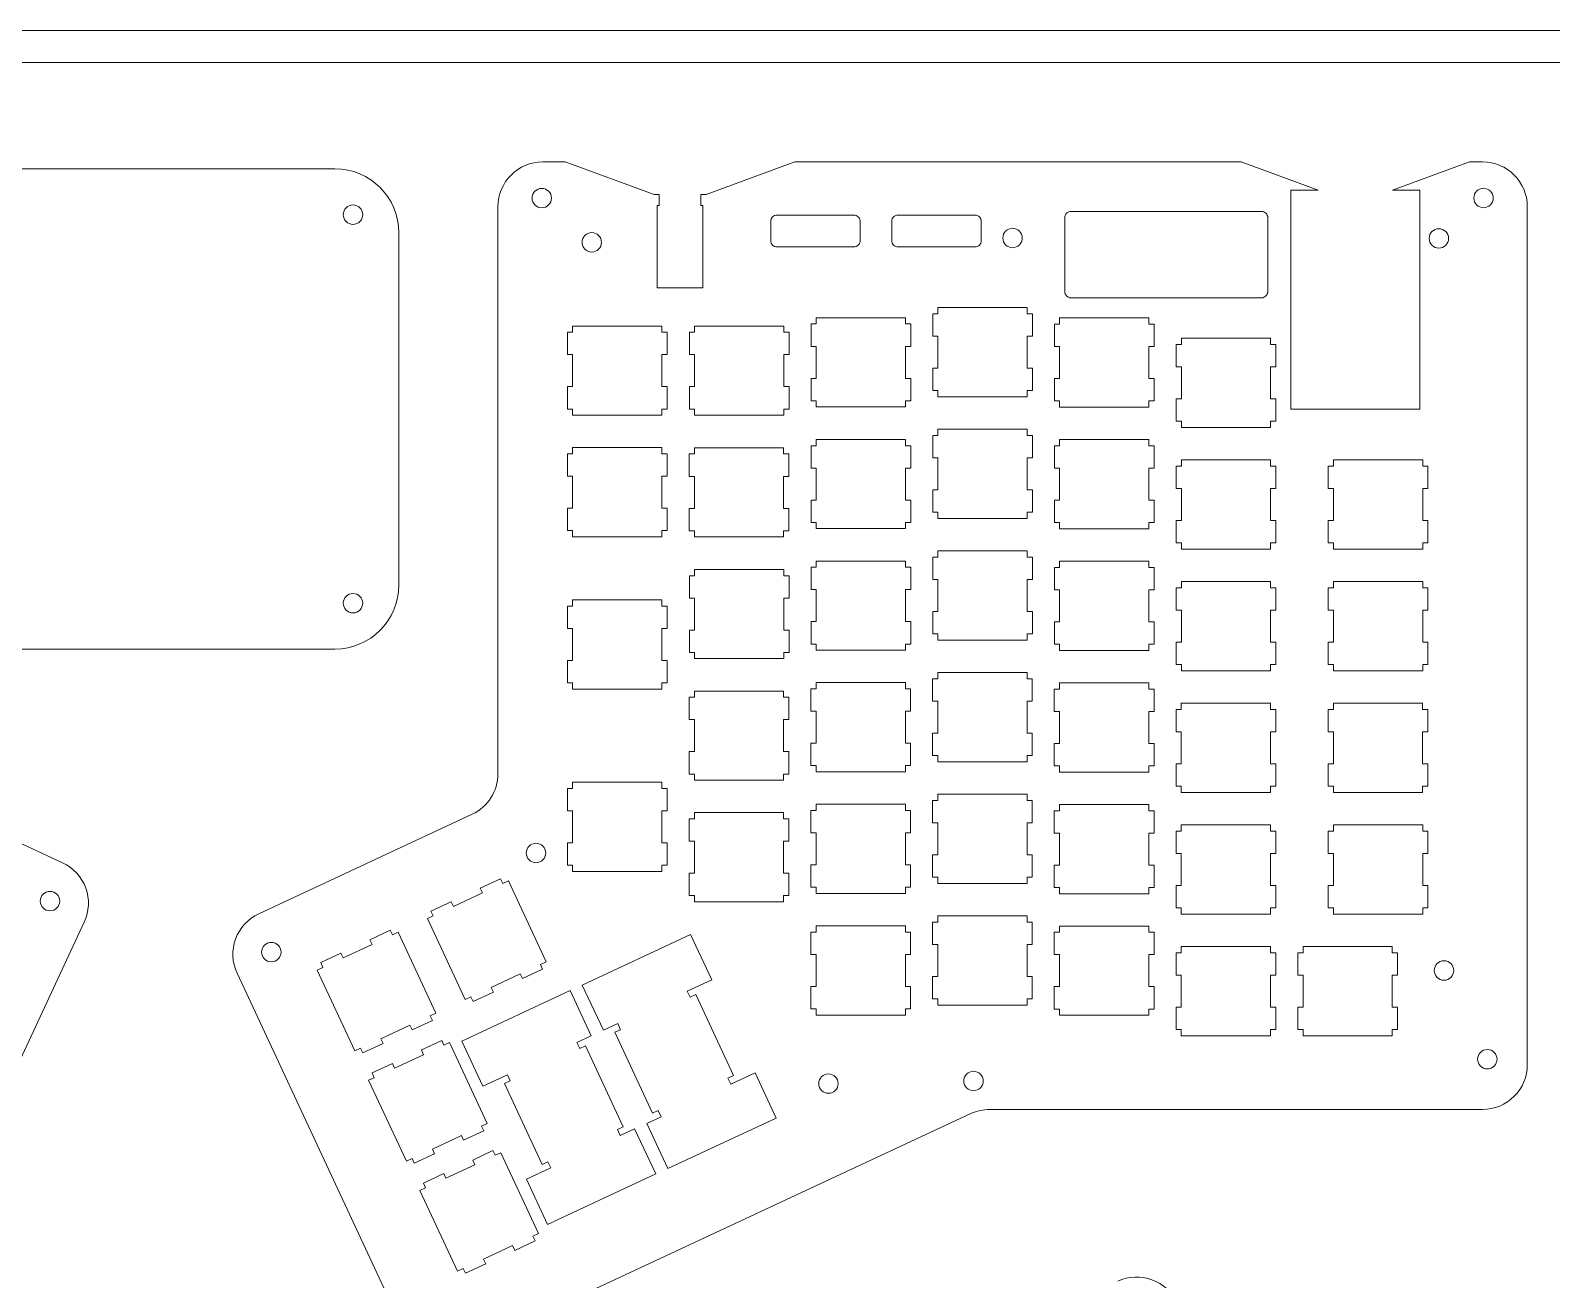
# Model space of a CAD drawing. Header units: millimetres. Extents: x -285 to 1112, y -5 to 442.
# Drawn here: x 415 to 653, y 193.4 to 389 of the extents above; entities that cross this region are included whole.
import ezdxf

# ---------------------------------------------------------------- set-up
doc = ezdxf.new("R2010")
doc.units = ezdxf.units.MM
doc.header["$MEASUREMENT"] = 0
doc.layers.get('0').update_dxf_attribs({"lineweight": 0, "true_color": 0xf6921e})
doc.layers.add('Cutting lines', color=5, linetype='Continuous', lineweight=0)

msp = doc.modelspace()

# ---------------------------------------------------------------- linework, layer by layer
at = {"lineweight": 0}
for points in [[(-5, -5), (795, -5), (795, 389), (-5, 389)], [(0, 0), (790, 0), (790, 384), (0, 384)]]:
    msp.add_lwpolyline(points, close=True, dxfattribs=at)
at = {"layer": 'Cutting lines', "lineweight": 0}
for p, q in [((407.45, 367.34), (462.63, 367.34)), ((498.68, 368.41), (495.14, 368.41)), ((512.56, 363.3), (498.68, 368.41)), ((534.59, 368.41), (520.71, 363.3)), ((604.47, 368.41), (534.59, 368.41)), ((616.51, 363.98), (604.47, 368.41)), ((640.17, 368.41), (628.13, 363.98)), ((642.23, 368.41), (640.17, 368.41)), ((513.36, 363.3), (512.56, 363.3)), ((513.36, 363.3), (513.36, 361.6)), ((519.91, 363.3), (519.91, 361.6)), ((519.91, 363.3), (520.71, 363.3)), ((612.23, 363.98), (612.23, 329.68)), ((616.51, 363.98), (612.23, 363.98)), ((632.41, 363.98), (628.13, 363.98)), ((632.41, 363.98), (632.41, 329.68)), ((488.14, 361.41), (488.14, 272.63)), ((513.36, 361.6), (513.06, 361.6)), ((513.06, 361.6), (513.06, 348.7)), ((519.91, 361.6), (520.21, 361.6)), ((520.21, 361.6), (520.21, 348.7)), ((649.23, 361.41), (649.23, 227.08)), ((472.63, 357.34), (472.63, 302.16)), ((520.21, 348.7), (513.06, 348.7)), ((632.41, 329.68), (612.23, 329.68)), ((462.63, 292.16), (407.45, 292.16)), ((386.6, 274.27), (420.01, 258.69)), ((484.1, 266.28), (450.69, 250.7)), ((423.39, 249.39), (397.43, 193.71)), ((447.31, 241.4), (473.27, 185.72)), ((562.14, 219.43), (482.57, 182.33)), ((642.23, 220.08), (565.1, 220.08))]:
    msp.add_line(p, q, dxfattribs=at)
for points in [[(543.82, 360.1), (531.82, 360.1, 0.414214), (530.82, 359.1), (530.82, 356.1, 0.414214), (531.82, 355.1), (543.82, 355.1, 0.414214), (544.82, 356.1), (544.82, 359.1, 0.414214)], [(562.77, 360.1), (550.77, 360.1, 0.414214), (549.77, 359.1), (549.77, 356.1, 0.414214), (550.77, 355.1), (562.77, 355.1, 0.414214), (563.77, 356.1), (563.77, 359.1, 0.414214)], [(607.62, 360.66), (577.84, 360.66, 0.414214), (576.84, 359.66), (576.84, 348.14, 0.414214), (577.84, 347.14), (607.62, 347.14, 0.414214), (608.62, 348.14), (608.62, 359.66, 0.414214)]]:
    msp.add_lwpolyline(points, format="xyb", close=True, dxfattribs=at)
at = {"layer": 'Cutting lines'}
for points in [[(557, 345.61), (557, 344.63), (556.18, 344.63), (556.18, 341.13), (557, 341.13), (557, 336.12), (556.18, 336.12), (556.18, 332.62), (557, 332.62), (557, 331.64), (570.97, 331.64), (570.97, 332.62), (571.78, 332.62), (571.78, 336.12), (570.97, 336.12), (570.97, 341.13), (571.78, 341.13), (571.78, 344.63), (570.97, 344.63), (570.97, 345.61)], [(537.96, 344.02), (537.96, 343.04), (537.14, 343.04), (537.14, 339.54), (537.96, 339.54), (537.96, 334.53), (537.14, 334.53), (537.14, 331.03), (537.96, 331.03), (537.96, 330.05), (551.93, 330.05), (551.93, 331.03), (552.74, 331.03), (552.74, 334.53), (551.93, 334.53), (551.93, 339.54), (552.74, 339.54), (552.74, 343.04), (551.93, 343.04), (551.93, 344.02)], [(576.04, 344.01), (576.04, 343.03), (575.22, 343.03), (575.22, 339.53), (576.04, 339.53), (576.04, 334.52), (575.22, 334.52), (575.22, 331.02), (576.04, 331.02), (576.04, 330.04), (590.01, 330.04), (590.01, 331.02), (590.82, 331.02), (590.82, 334.52), (590.01, 334.52), (590.01, 339.53), (590.82, 339.53), (590.82, 343.03), (590.01, 343.03), (590.01, 344.01)], [(499.83, 342.72), (499.83, 341.74), (499.01, 341.74), (499.01, 338.24), (499.83, 338.24), (499.83, 333.23), (499.01, 333.23), (499.01, 329.73), (499.83, 329.73), (499.83, 328.75), (513.8, 328.75), (513.8, 329.73), (514.61, 329.73), (514.61, 333.23), (513.8, 333.23), (513.8, 338.24), (514.61, 338.24), (514.61, 341.74), (513.8, 341.74), (513.8, 342.72)], [(518.92, 342.72), (518.92, 341.74), (518.1, 341.74), (518.1, 338.24), (518.92, 338.24), (518.92, 333.23), (518.1, 333.23), (518.1, 329.73), (518.92, 329.73), (518.92, 328.75), (532.89, 328.75), (532.89, 329.73), (533.7, 329.73), (533.7, 333.23), (532.89, 333.23), (532.89, 338.24), (533.7, 338.24), (533.7, 341.74), (532.89, 341.74), (532.89, 342.72)], [(595.09, 340.8), (595.09, 339.82), (594.27, 339.82), (594.27, 336.32), (595.09, 336.32), (595.09, 331.31), (594.27, 331.31), (594.27, 327.81), (595.09, 327.81), (595.09, 326.83), (609.06, 326.83), (609.06, 327.81), (609.87, 327.81), (609.87, 331.31), (609.06, 331.31), (609.06, 336.32), (609.87, 336.32), (609.87, 339.82), (609.06, 339.82), (609.06, 340.8)], [(556.99, 326.56), (556.99, 325.58), (556.18, 325.58), (556.18, 322.08), (556.99, 322.08), (556.99, 317.07), (556.18, 317.07), (556.18, 313.57), (556.99, 313.57), (556.99, 312.59), (570.96, 312.59), (570.96, 313.57), (571.78, 313.57), (571.78, 317.07), (570.96, 317.07), (570.96, 322.08), (571.78, 322.08), (571.78, 325.58), (570.96, 325.58), (570.96, 326.56)], [(537.95, 324.97), (537.95, 323.99), (537.14, 323.99), (537.14, 320.49), (537.95, 320.49), (537.95, 315.48), (537.14, 315.48), (537.14, 311.98), (537.95, 311.98), (537.95, 311), (551.92, 311), (551.92, 311.98), (552.73, 311.98), (552.73, 315.48), (551.92, 315.48), (551.92, 320.49), (552.73, 320.49), (552.73, 323.99), (551.92, 323.99), (551.92, 324.97)], [(576.04, 324.96), (576.04, 323.98), (575.23, 323.98), (575.23, 320.48), (576.04, 320.48), (576.04, 315.47), (575.23, 315.47), (575.23, 311.97), (576.04, 311.97), (576.04, 310.99), (590.01, 310.99), (590.01, 311.97), (590.82, 311.97), (590.82, 315.47), (590.01, 315.47), (590.01, 320.48), (590.82, 320.48), (590.82, 323.98), (590.01, 323.98), (590.01, 324.96)], [(499.83, 323.68), (499.83, 322.7), (499.01, 322.7), (499.01, 319.2), (499.83, 319.2), (499.83, 314.19), (499.01, 314.19), (499.01, 310.69), (499.83, 310.69), (499.83, 309.71), (513.8, 309.71), (513.8, 310.69), (514.61, 310.69), (514.61, 314.19), (513.8, 314.19), (513.8, 319.2), (514.61, 319.2), (514.61, 322.7), (513.8, 322.7), (513.8, 323.68)], [(518.88, 323.67), (518.88, 322.69), (518.06, 322.69), (518.06, 319.19), (518.88, 319.19), (518.88, 314.18), (518.06, 314.18), (518.06, 310.68), (518.88, 310.68), (518.88, 309.7), (532.85, 309.7), (532.85, 310.68), (533.66, 310.68), (533.66, 314.18), (532.85, 314.18), (532.85, 319.19), (533.66, 319.19), (533.66, 322.69), (532.85, 322.69), (532.85, 323.67)], [(595.09, 321.77), (595.09, 320.79), (594.28, 320.79), (594.28, 317.29), (595.09, 317.29), (595.09, 312.28), (594.28, 312.28), (594.28, 308.78), (595.09, 308.78), (595.09, 307.8), (609.06, 307.8), (609.06, 308.78), (609.87, 308.78), (609.87, 312.28), (609.06, 312.28), (609.06, 317.29), (609.87, 317.29), (609.87, 320.79), (609.06, 320.79), (609.06, 321.77)], [(618.89, 321.77), (618.89, 320.79), (618.08, 320.79), (618.08, 317.29), (618.89, 317.29), (618.89, 312.28), (618.08, 312.28), (618.08, 308.78), (618.89, 308.78), (618.89, 307.8), (632.86, 307.8), (632.86, 308.78), (633.68, 308.78), (633.68, 312.28), (632.86, 312.28), (632.86, 317.29), (633.68, 317.29), (633.68, 320.79), (632.86, 320.79), (632.86, 321.77)], [(557, 307.52), (557, 306.54), (556.18, 306.54), (556.18, 303.04), (557, 303.04), (557, 298.03), (556.18, 298.03), (556.18, 294.53), (557, 294.53), (557, 293.55), (570.97, 293.55), (570.97, 294.53), (571.78, 294.53), (571.78, 298.03), (570.97, 298.03), (570.97, 303.04), (571.78, 303.04), (571.78, 306.54), (570.97, 306.54), (570.97, 307.52)], [(537.95, 305.93), (537.95, 304.95), (537.14, 304.95), (537.14, 301.45), (537.95, 301.45), (537.95, 296.44), (537.14, 296.44), (537.14, 292.94), (537.95, 292.94), (537.95, 291.96), (551.92, 291.96), (551.92, 292.94), (552.73, 292.94), (552.73, 296.44), (551.92, 296.44), (551.92, 301.45), (552.73, 301.45), (552.73, 304.95), (551.92, 304.95), (551.92, 305.93)], [(576.04, 305.92), (576.04, 304.93), (575.23, 304.93), (575.23, 301.43), (576.04, 301.43), (576.04, 296.43), (575.23, 296.43), (575.23, 292.93), (576.04, 292.93), (576.04, 291.95), (590.01, 291.95), (590.01, 292.93), (590.82, 292.93), (590.82, 296.43), (590.01, 296.43), (590.01, 301.43), (590.82, 301.43), (590.82, 304.93), (590.01, 304.93), (590.01, 305.92)], [(518.92, 304.62), (518.92, 303.64), (518.1, 303.64), (518.1, 300.14), (518.92, 300.14), (518.92, 295.13), (518.1, 295.13), (518.1, 291.63), (518.92, 291.63), (518.92, 290.65), (532.89, 290.65), (532.89, 291.63), (533.7, 291.63), (533.7, 295.13), (532.89, 295.13), (532.89, 300.14), (533.7, 300.14), (533.7, 303.64), (532.89, 303.64), (532.89, 304.62)], [(595.09, 302.71), (595.09, 301.73), (594.28, 301.73), (594.28, 298.23), (595.09, 298.23), (595.09, 293.23), (594.28, 293.23), (594.28, 289.73), (595.09, 289.73), (595.09, 288.74), (609.06, 288.74), (609.06, 289.73), (609.87, 289.73), (609.87, 293.23), (609.06, 293.23), (609.06, 298.23), (609.87, 298.23), (609.87, 301.73), (609.06, 301.73), (609.06, 302.71)], [(618.89, 302.72), (618.89, 301.74), (618.08, 301.74), (618.08, 298.24), (618.89, 298.24), (618.89, 293.23), (618.08, 293.23), (618.08, 289.73), (618.89, 289.73), (618.89, 288.75), (632.86, 288.75), (632.86, 289.73), (633.67, 289.73), (633.67, 293.23), (632.86, 293.23), (632.86, 298.24), (633.67, 298.24), (633.67, 301.74), (632.86, 301.74), (632.86, 302.72)], [(499.83, 299.86), (499.83, 298.88), (499.01, 298.88), (499.01, 295.38), (499.83, 295.38), (499.83, 290.37), (499.01, 290.37), (499.01, 286.87), (499.83, 286.87), (499.83, 285.89), (513.8, 285.89), (513.8, 286.87), (514.61, 286.87), (514.61, 290.37), (513.8, 290.37), (513.8, 295.38), (514.61, 295.38), (514.61, 298.88), (513.8, 298.88), (513.8, 299.86)], [(556.98, 288.47), (556.98, 287.49), (556.16, 287.49), (556.16, 283.99), (556.98, 283.99), (556.98, 278.98), (556.16, 278.98), (556.16, 275.48), (556.98, 275.48), (556.98, 274.5), (570.95, 274.5), (570.95, 275.48), (571.76, 275.48), (571.76, 278.98), (570.95, 278.98), (570.95, 283.99), (571.76, 283.99), (571.76, 287.49), (570.95, 287.49), (570.95, 288.47)], [(537.93, 286.89), (537.93, 285.91), (537.11, 285.91), (537.11, 282.41), (537.93, 282.41), (537.93, 277.4), (537.11, 277.4), (537.11, 273.9), (537.93, 273.9), (537.93, 272.92), (551.9, 272.92), (551.9, 273.9), (552.71, 273.9), (552.71, 277.4), (551.9, 277.4), (551.9, 282.41), (552.71, 282.41), (552.71, 285.91), (551.9, 285.91), (551.9, 286.89)], [(576.03, 286.87), (576.03, 285.89), (575.21, 285.89), (575.21, 282.39), (576.03, 282.39), (576.03, 277.38), (575.21, 277.38), (575.21, 273.88), (576.03, 273.88), (576.03, 272.9), (590, 272.9), (590, 273.88), (590.81, 273.88), (590.81, 277.38), (590, 277.38), (590, 282.39), (590.81, 282.39), (590.81, 285.89), (590, 285.89), (590, 286.87)], [(518.88, 285.58), (518.88, 284.6), (518.06, 284.6), (518.06, 281.1), (518.88, 281.1), (518.88, 276.09), (518.06, 276.09), (518.06, 272.59), (518.88, 272.59), (518.88, 271.61), (532.85, 271.61), (532.85, 272.59), (533.66, 272.59), (533.66, 276.09), (532.85, 276.09), (532.85, 281.1), (533.66, 281.1), (533.66, 284.6), (532.85, 284.6), (532.85, 285.58)], [(595.08, 283.68), (595.08, 282.7), (594.27, 282.7), (594.27, 279.2), (595.08, 279.2), (595.08, 274.19), (594.27, 274.19), (594.27, 270.69), (595.08, 270.69), (595.08, 269.71), (609.05, 269.71), (609.05, 270.69), (609.87, 270.69), (609.87, 274.19), (609.05, 274.19), (609.05, 279.2), (609.87, 279.2), (609.87, 282.7), (609.05, 282.7), (609.05, 283.68)], [(618.88, 283.68), (618.88, 282.7), (618.07, 282.7), (618.07, 279.2), (618.88, 279.2), (618.88, 274.19), (618.07, 274.19), (618.07, 270.69), (618.88, 270.69), (618.88, 269.71), (632.85, 269.71), (632.85, 270.69), (633.66, 270.69), (633.66, 274.19), (632.85, 274.19), (632.85, 279.2), (633.66, 279.2), (633.66, 282.7), (632.85, 282.7), (632.85, 283.68)], [(499.83, 271.31), (499.83, 270.33), (499.01, 270.33), (499.01, 266.83), (499.83, 266.83), (499.83, 261.82), (499.01, 261.82), (499.01, 258.32), (499.83, 258.32), (499.83, 257.34), (513.8, 257.34), (513.8, 258.32), (514.61, 258.32), (514.61, 261.82), (513.8, 261.82), (513.8, 266.83), (514.61, 266.83), (514.61, 270.33), (513.8, 270.33), (513.8, 271.31)], [(556.98, 269.43), (556.98, 268.45), (556.16, 268.45), (556.16, 264.95), (556.98, 264.95), (556.98, 259.94), (556.16, 259.94), (556.16, 256.44), (556.98, 256.44), (556.98, 255.46), (570.95, 255.46), (570.95, 256.44), (571.76, 256.44), (571.76, 259.94), (570.95, 259.94), (570.95, 264.95), (571.76, 264.95), (571.76, 268.45), (570.95, 268.45), (570.95, 269.43)], [(537.93, 267.85), (537.93, 266.87), (537.11, 266.87), (537.11, 263.37), (537.93, 263.37), (537.93, 258.36), (537.11, 258.36), (537.11, 254.86), (537.93, 254.86), (537.93, 253.88), (551.9, 253.88), (551.9, 254.86), (552.71, 254.86), (552.71, 258.36), (551.9, 258.36), (551.9, 263.37), (552.71, 263.37), (552.71, 266.87), (551.9, 266.87), (551.9, 267.85)], [(576.03, 267.82), (576.03, 266.84), (575.21, 266.84), (575.21, 263.34), (576.03, 263.34), (576.03, 258.33), (575.21, 258.33), (575.21, 254.83), (576.03, 254.83), (576.03, 253.85), (590, 253.85), (590, 254.83), (590.81, 254.83), (590.81, 258.33), (590, 258.33), (590, 263.34), (590.81, 263.34), (590.81, 266.84), (590, 266.84), (590, 267.82)], [(518.88, 266.55), (518.88, 265.57), (518.06, 265.57), (518.06, 262.07), (518.88, 262.07), (518.88, 257.06), (518.06, 257.06), (518.06, 253.56), (518.88, 253.56), (518.88, 252.58), (532.85, 252.58), (532.85, 253.56), (533.66, 253.56), (533.66, 257.06), (532.85, 257.06), (532.85, 262.07), (533.66, 262.07), (533.66, 265.57), (532.85, 265.57), (532.85, 266.55)], [(595.08, 264.64), (595.08, 263.66), (594.26, 263.66), (594.26, 260.16), (595.08, 260.16), (595.08, 255.15), (594.26, 255.15), (594.26, 251.65), (595.08, 251.65), (595.08, 250.67), (609.05, 250.67), (609.05, 251.65), (609.86, 251.65), (609.86, 255.15), (609.05, 255.15), (609.05, 260.16), (609.86, 260.16), (609.86, 263.66), (609.05, 263.66), (609.05, 264.64)], [(618.89, 264.64), (618.89, 263.66), (618.07, 263.66), (618.07, 260.16), (618.89, 260.16), (618.89, 255.15), (618.07, 255.15), (618.07, 251.65), (618.89, 251.65), (618.89, 250.67), (632.86, 250.67), (632.86, 251.65), (633.67, 251.65), (633.67, 255.15), (632.86, 255.15), (632.86, 260.16), (633.67, 260.16), (633.67, 263.66), (632.86, 263.66), (632.86, 264.64)], [(489.77, 255.86), (488.88, 255.44), (488.54, 256.18), (485.37, 254.7), (485.71, 253.97), (481.17, 251.85), (480.83, 252.59), (477.66, 251.11), (478, 250.37), (477.11, 249.95), (483.02, 237.29), (483.91, 237.71), (484.25, 236.97), (487.42, 238.45), (487.08, 239.19), (491.62, 241.3), (491.96, 240.57), (495.13, 242.05), (494.79, 242.78), (495.68, 243.2)], [(556.98, 250.39), (556.98, 249.41), (556.16, 249.41), (556.16, 245.91), (556.98, 245.91), (556.98, 240.9), (556.16, 240.9), (556.16, 237.4), (556.98, 237.4), (556.98, 236.42), (570.95, 236.42), (570.95, 237.4), (571.76, 237.4), (571.76, 240.9), (570.95, 240.9), (570.95, 245.91), (571.76, 245.91), (571.76, 249.41), (570.95, 249.41), (570.95, 250.39)], [(472.51, 247.81), (471.62, 247.39), (471.28, 248.13), (468.11, 246.65), (468.45, 245.92), (463.91, 243.8), (463.57, 244.54), (460.4, 243.06), (460.74, 242.32), (459.85, 241.9), (465.76, 229.24), (466.65, 229.66), (466.99, 228.92), (470.16, 230.4), (469.82, 231.14), (474.36, 233.25), (474.7, 232.52), (477.87, 234), (477.53, 234.73), (478.42, 235.15)], [(537.93, 248.81), (537.93, 247.83), (537.11, 247.83), (537.11, 244.33), (537.93, 244.33), (537.93, 239.32), (537.11, 239.32), (537.11, 235.82), (537.93, 235.82), (537.93, 234.84), (551.9, 234.84), (551.9, 235.82), (552.71, 235.82), (552.71, 239.32), (551.9, 239.32), (551.9, 244.33), (552.71, 244.33), (552.71, 247.83), (551.9, 247.83), (551.9, 248.81)], [(576.03, 248.79), (576.03, 247.81), (575.21, 247.81), (575.21, 244.31), (576.03, 244.31), (576.03, 239.3), (575.21, 239.3), (575.21, 235.8), (576.03, 235.8), (576.03, 234.82), (590, 234.82), (590, 235.8), (590.81, 235.8), (590.81, 239.3), (590, 239.3), (590, 244.31), (590.81, 244.31), (590.81, 247.81), (590, 247.81), (590, 248.79)], [(595.08, 245.59), (595.08, 244.61), (594.26, 244.61), (594.26, 241.11), (595.08, 241.11), (595.08, 236.1), (594.26, 236.1), (594.26, 232.6), (595.08, 232.6), (595.08, 231.62), (609.05, 231.62), (609.05, 232.6), (609.86, 232.6), (609.86, 236.1), (609.05, 236.1), (609.05, 241.11), (609.86, 241.11), (609.86, 244.61), (609.05, 244.61), (609.05, 245.59)], [(614.13, 245.59), (614.13, 244.61), (613.31, 244.61), (613.31, 241.11), (614.13, 241.11), (614.13, 236.1), (613.31, 236.1), (613.31, 232.6), (614.13, 232.6), (614.13, 231.62), (628.1, 231.62), (628.1, 232.6), (628.91, 232.6), (628.91, 236.1), (628.1, 236.1), (628.1, 241.11), (628.91, 241.11), (628.91, 244.61), (628.1, 244.61), (628.1, 245.59)], [(480.56, 230.54), (479.68, 230.13), (479.33, 230.86), (476.16, 229.39), (476.5, 228.65), (471.96, 226.53), (471.62, 227.27), (468.45, 225.79), (468.79, 225.05), (467.9, 224.64), (473.81, 211.98), (474.7, 212.39), (475.04, 211.66), (478.21, 213.14), (477.87, 213.87), (482.41, 215.99), (482.75, 215.25), (485.92, 216.73), (485.58, 217.47), (486.47, 217.88)], [(488.59, 213.31), (487.7, 212.9), (487.36, 213.63), (484.19, 212.15), (484.53, 211.42), (479.99, 209.3), (479.65, 210.04), (476.47, 208.56), (476.82, 207.82), (475.93, 207.41), (481.83, 194.75), (482.72, 195.16), (483.07, 194.43), (486.24, 195.9), (485.9, 196.64), (490.43, 198.76), (490.78, 198.02), (493.95, 199.5), (493.61, 200.24), (494.5, 200.65)]]:
    msp.add_lwpolyline(points, close=True, dxfattribs=at)
at = {"layer": 'Cutting lines', "lineweight": 0}
for points in [[(518.29, 247.44), (521.59, 240.37), (517.76, 238.59), (518.2, 237.64), (519.09, 238.05), (524.99, 225.39), (524.11, 224.98), (524.56, 224.02), (528.38, 225.8), (531.67, 218.73), (514.73, 210.83), (511.43, 217.9), (513.67, 218.94), (513.22, 219.9), (512.34, 219.49), (506.44, 232.15), (507.32, 232.56), (506.88, 233.51), (504.64, 232.47), (501.34, 239.54), (518.29, 247.44)], [(509.53, 217.05), (512.83, 209.98), (495.88, 202.07), (492.58, 209.14), (496.4, 210.92), (495.96, 211.88), (495.07, 211.46), (489.17, 224.13), (490.05, 224.54), (489.61, 225.49), (485.79, 223.72), (482.49, 230.78), (499.44, 238.69), (502.74, 231.62), (500.49, 230.57), (500.94, 229.61), (501.83, 230.03), (507.73, 217.37), (506.84, 216.95), (507.29, 216), (509.53, 217.05)]]:
    msp.add_lwpolyline(points, dxfattribs=at)
for centre in [(495, 362.75), (642.38, 362.76), (465.45, 360.16), (502.82, 355.82), (568.67, 356.5), (635.39, 356.44), (465.45, 299.33), (494.09, 260.22), (418.03, 252.7), (452.67, 244.71), (636.2, 241.83), (642.97, 227.94), (539.86, 224.12), (562.56, 224.53)]:
    msp.add_circle(centre, 1.52, dxfattribs=at)
for centre, radius, start, end in [((462.63, 357.34), 10, 360, 90), ((495.14, 361.41), 7, 90, 180), ((642.23, 361.41), 7, 0, 90), ((462.63, 302.16), 10, 270, 360), ((481.14, 272.63), 7, 294.9981, 0), ((417.05, 252.35), 7, 335.0002, 65.0019), ((453.65, 244.36), 7, 114.9981, 204.9998), ((642.23, 227.08), 7, 269.9999, 0), ((565.1, 213.08), 7, 89.9999, 114.9954), ((588.09, 186.83), 7, 24.9998, 114.9954)]:
    msp.add_arc(centre, radius, start, end, dxfattribs=at)

doc.saveas('drawing.dxf')
